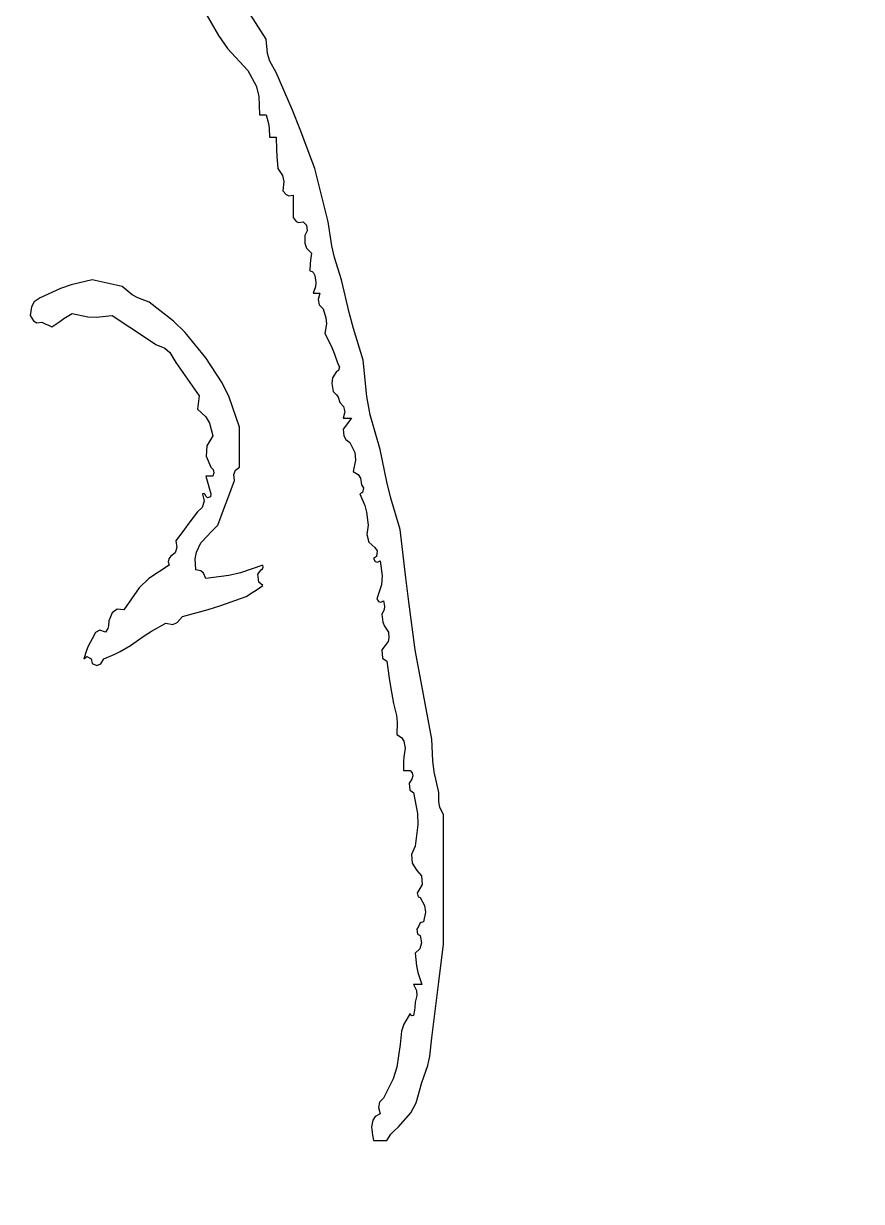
# Model space of a CAD drawing. Header units: millimetres. Extents: x 684742 to 685648, y 2544795 to 2545581.
# Drawn here: x 685619.35 to 685622.91, y 2545232.44 to 2545237.44 of the extents above; entities that cross this region are included whole.
import ezdxf

# ---------------------------------------------------------------- set-up
doc = ezdxf.new("R2010")
doc.units = ezdxf.units.MM
doc.layers.add('_0', color=7, linetype='Continuous')
doc.layers.add('JT-道路红线', color=7, linetype='Continuous', lineweight=5)

# ---------------------------------------------------------------- blocks, each defined once
blk = doc.blocks.new('dianziq11')
for p, q in [((1210008, -133369), (1209595, -132724)), ((1209149, -132948), (1209362, -133321)), ((1209362, -133321), (1209487, -133495)), ((1209487, -133495), (1209759, -133791)), ((1210024, -133563), (1210008, -133369)), ((1210055, -133666), (1210024, -133563)), ((1209759, -133791), (1209871, -133999)), ((1210144, -133821), (1210055, -133666)), ((1210364, -134330), (1210144, -133821)), ((1209871, -133999), (1209908, -134138)), ((1209908, -134138), (1209918, -134393)), ((1209918, -134393), (1209954, -134393)), ((1209954, -134393), (1209972, -134393)), ((1209972, -134393), (1210008, -134393)), ((1210008, -134393), (1210037, -134510)), ((1210468, -134590), (1210364, -134330)), ((1210037, -134510), (1210046, -134572)), ((1210046, -134572), (1210053, -134695)), ((1210664, -135116), (1210468, -134590)), ((1210053, -134695), (1210089, -134695)), ((1210089, -134695), (1210108, -134695)), ((1210108, -134695), (1210144, -134695)), ((1210144, -134695), (1210145, -134864)), ((1210145, -134864), (1210150, -134949)), ((1210150, -134949), (1210166, -135116)), ((1210166, -135116), (1210229, -135211)), ((1210229, -135211), (1210247, -135293)), ((1210736, -135405), (1210664, -135116)), ((1210247, -135293), (1210234, -135417)), ((1210772, -135550), (1210736, -135405)), ((1210234, -135417), (1210276, -135470)), ((1210276, -135470), (1210313, -135486)), ((1210313, -135486), (1210370, -135477)), ((1210370, -135477), (1210370, -135598)), ((1210845, -135839), (1210772, -135550)), ((1210370, -135598), (1210370, -135658)), ((1210370, -135658), (1210370, -135779)), ((1210370, -135779), (1210411, -135831)), ((1210411, -135831), (1210449, -135847)), ((1210449, -135847), (1210505, -135839)), ((1210505, -135839), (1210550, -135882)), ((1210550, -135882), (1210560, -135960)), ((1210895, -136160), (1210845, -135839)), ((1210560, -135960), (1210528, -136020)), ((1210528, -136020), (1210528, -136127)), ((1210528, -136127), (1210554, -136195)), ((1210554, -136195), (1210618, -136260)), ((1210932, -136319), (1210895, -136160)), ((1210605, -136356), (1210601, -136404)), ((1210618, -136260), (1210605, -136356)), ((1211025, -136622), (1210932, -136319)), ((1210601, -136404), (1210596, -136501)), ((1210596, -136501), (1210628, -136507)), ((1210628, -136507), (1210647, -136524)), ((1210647, -136524), (1210664, -136562)), ((1207657, -136622), (1207372, -136690)), ((1207820, -136658), (1207657, -136622)), ((1207901, -136676), (1207820, -136658)), ((1208064, -136712), (1207901, -136676)), ((1210664, -136562), (1210678, -136657)), ((1210678, -136657), (1210673, -136715)), ((1211127, -137062), (1211025, -136622)), ((1207230, -136739), (1206956, -136863)), ((1207372, -136690), (1207230, -136739)), ((1208199, -136822), (1208064, -136712)), ((1208274, -136866), (1208199, -136822)), ((1210673, -136715), (1210641, -136803)), ((1210641, -136803), (1210677, -136803)), ((1210677, -136803), (1210695, -136803)), ((1210695, -136803), (1210731, -136803)), ((1210731, -136803), (1210710, -136885)), ((1206839, -136986), (1206821, -137104)), ((1206876, -136919), (1206839, -136986)), ((1206956, -136863), (1206876, -136919)), ((1208426, -136923), (1208274, -136866)), ((1208755, -137179), (1208426, -136923)), ((1210710, -136885), (1210725, -136958)), ((1210725, -136958), (1210777, -137013)), ((1206821, -137104), (1206865, -137174)), ((1207223, -137182), (1207277, -137145)), ((1207277, -137145), (1207386, -137074)), ((1207386, -137074), (1207600, -137121)), ((1207600, -137121), (1207712, -137127)), ((1207712, -137127), (1207928, -137104)), ((1207928, -137104), (1208164, -137260)), ((1210777, -137013), (1210815, -137136)), ((1210815, -137136), (1210820, -137215)), ((1211186, -137280), (1211127, -137062)), ((1206865, -137174), (1206910, -137200)), ((1206910, -137200), (1206979, -137194)), ((1206979, -137194), (1207033, -137218)), ((1207033, -137218), (1207060, -137230)), ((1207060, -137230), (1207115, -137254)), ((1207115, -137254), (1207223, -137182)), ((1208164, -137260), (1208281, -137338)), ((1208912, -137333), (1208755, -137179)), ((1210820, -137215), (1210799, -137345)), ((1211319, -137706), (1211186, -137280)), ((1208281, -137338), (1208516, -137495)), ((1209194, -137676), (1208912, -137333)), ((1210799, -137345), (1210881, -137505)), ((1208516, -137495), (1208641, -137544)), ((1208641, -137544), (1208706, -137601)), ((1208706, -137601), (1208787, -137736)), ((1210881, -137505), (1210918, -137591)), ((1210918, -137591), (1210980, -137766)), ((1208787, -137736), (1208913, -137918)), ((1209415, -138010), (1209194, -137676)), ((1210980, -137766), (1210998, -137796)), ((1210998, -137796), (1210985, -137847)), ((1211366, -138199), (1211319, -137706)), ((1208913, -137918), (1208976, -138009)), ((1210905, -137943), (1210892, -138020)), ((1210958, -137857), (1210905, -137943)), ((1210985, -137847), (1210958, -137857)), ((1208976, -138009), (1209104, -138188)), ((1209509, -138204), (1209415, -138010)), ((1210892, -138020), (1210912, -138128)), ((1209092, -138259), (1209088, -138296)), ((1209104, -138188), (1209092, -138259)), ((1209646, -138609), (1209509, -138204)), ((1210912, -138128), (1210958, -138175)), ((1210958, -138175), (1210978, -138208)), ((1210978, -138208), (1211003, -138278)), ((1211413, -138446), (1211366, -138199)), ((1209088, -138296), (1209081, -138368)), ((1209081, -138368), (1209193, -138472)), ((1211003, -138278), (1211054, -138333)), ((1211070, -138406), (1211048, -138489)), ((1211054, -138333), (1211070, -138406)), ((1209193, -138472), (1209242, -138559)), ((1209242, -138559), (1209285, -138730)), ((1211048, -138489), (1211093, -138489)), ((1211093, -138579), (1211048, -138640)), ((1211093, -138489), (1211116, -138489)), ((1211116, -138549), (1211093, -138579)), ((1211116, -138489), (1211161, -138489)), ((1211161, -138489), (1211116, -138549)), ((1211545, -138911), (1211413, -138446)), ((1209285, -138730), (1209206, -138863)), ((1209646, -138826), (1209646, -138609)), ((1211048, -138640), (1211057, -138726)), ((1211057, -138726), (1211082, -138776)), ((1209206, -138863), (1209198, -139005)), ((1209646, -138935), (1209646, -138826)), ((1211082, -138776), (1211138, -138820)), ((1211138, -138820), (1211204, -138953)), ((1211639, -139350), (1211545, -138911)), ((1209198, -139005), (1209262, -139151)), ((1209646, -139151), (1209646, -138935)), ((1211216, -139059), (1211184, -139212)), ((1211204, -138953), (1211216, -139059)), ((1209262, -139151), (1209291, -139183)), ((1209299, -139226), (1209285, -139272)), ((1209291, -139183), (1209299, -139226)), ((1209571, -139252), (1209594, -139191)), ((1209594, -139191), (1209646, -139151)), ((1211184, -139212), (1211248, -139250)), ((1209230, -139272), (1209194, -139272)), ((1209194, -139272), (1209221, -139368)), ((1209221, -139368), (1209235, -139416)), ((1209249, -139272), (1209230, -139272)), ((1209285, -139272), (1209249, -139272)), ((1209488, -139573), (1209579, -139332)), ((1209579, -139332), (1209571, -139252)), ((1211248, -139250), (1211280, -139301)), ((1211280, -139301), (1211297, -139392)), ((1211693, -139568), (1211639, -139350)), ((1209169, -139509), (1209149, -139513)), ((1209149, -139513), (1209168, -139613)), ((1209184, -139519), (1209169, -139509)), ((1209194, -139543), (1209184, -139519)), ((1209217, -139567), (1209194, -139543)), ((1209235, -139416), (1209262, -139513)), ((1209262, -139513), (1209255, -139550)), ((1211308, -139494), (1211274, -139513)), ((1211274, -139513), (1211340, -139669)), ((1211297, -139392), (1211320, -139431)), ((1211320, -139431), (1211308, -139494)), ((1209145, -139695), (1209081, -139754)), ((1209168, -139613), (1209145, -139695)), ((1209255, -139550), (1209217, -139567)), ((1209353, -139934), (1209443, -139694)), ((1209443, -139694), (1209488, -139573)), ((1211340, -139669), (1211363, -139758)), ((1211817, -139995), (1211693, -139568)), ((1209081, -139754), (1208964, -139910)), ((1211363, -139758), (1211387, -139934)), ((1208905, -139989), (1208787, -140145)), ((1208964, -139910), (1208905, -139989)), ((1209262, -140031), (1209353, -139934)), ((1211387, -139934), (1211366, -140061)), ((1211895, -140646), (1211817, -139995)), ((1208787, -140145), (1208803, -140235)), ((1209066, -140301), (1209126, -140175)), ((1209126, -140175), (1209217, -140079)), ((1209217, -140079), (1209262, -140031)), ((1211366, -140061), (1211396, -140164)), ((1211396, -140164), (1211477, -140236)), ((1208779, -140310), (1208720, -140356)), ((1208803, -140235), (1208779, -140310)), ((1209050, -140388), (1209066, -140301)), ((1211477, -140236), (1211508, -140282)), ((1211508, -140282), (1211496, -140359)), ((1208697, -140477), (1208424, -140655)), ((1208691, -140388), (1208683, -140431)), ((1208683, -140431), (1208697, -140477)), ((1208720, -140356), (1208691, -140388)), ((1209059, -140537), (1209050, -140388)), ((1209963, -140477), (1209660, -140579)), ((1209966, -140503), (1209963, -140477)), ((1211496, -140359), (1211455, -140386)), ((1211455, -140386), (1211479, -140424)), ((1211479, -140424), (1211511, -140435)), ((1211511, -140435), (1211545, -140416)), ((1211545, -140416), (1211575, -140619)), ((1208424, -140655), (1208294, -140783)), ((1209123, -140550), (1209059, -140537)), ((1209160, -140583), (1209123, -140550)), ((1209194, -140657), (1209160, -140583)), ((1209505, -140615), (1209194, -140657)), ((1209660, -140579), (1209505, -140615)), ((1209895, -140597), (1209940, -140537)), ((1209907, -140707), (1209895, -140597)), ((1209940, -140537), (1209958, -140524)), ((1209958, -140524), (1209966, -140503)), ((1211575, -140619), (1211564, -140740)), ((1211936, -140971), (1211895, -140646)), ((1208294, -140783), (1208087, -141079)), ((1209829, -140842), (1209874, -140811)), ((1209874, -140811), (1209963, -140748)), ((1209963, -140748), (1209907, -140707)), ((1211564, -140740), (1211500, -140928)), ((1209396, -141021), (1209737, -140898)), ((1209737, -140898), (1209829, -140842)), ((1211500, -140928), (1211524, -140967)), ((1211524, -140967), (1211556, -140977)), ((1211556, -140977), (1211591, -140958)), ((1211591, -140958), (1211607, -141028)), ((1212020, -141621), (1211936, -140971)), ((1207926, -141119), (1207883, -141229)), ((1207994, -141069), (1207926, -141119)), ((1208087, -141079), (1207994, -141069)), ((1208878, -141169), (1209224, -141076)), ((1209224, -141076), (1209396, -141021)), ((1211600, -141080), (1211568, -141139)), ((1211607, -141028), (1211600, -141080)), ((1207880, -141294), (1207869, -141330)), ((1207883, -141229), (1207880, -141294)), ((1208458, -141368), (1208652, -141259)), ((1208652, -141259), (1208745, -141277)), ((1208745, -141277), (1208807, -141252)), ((1208807, -141252), (1208878, -141169)), ((1211568, -141139), (1211583, -141245)), ((1211583, -141245), (1211604, -141300)), ((1207701, -141386), (1207657, -141470)), ((1207763, -141355), (1207701, -141386)), ((1207838, -141380), (1207763, -141355)), ((1207869, -141330), (1207838, -141380)), ((1208177, -141561), (1208362, -141428)), ((1208362, -141428), (1208458, -141368)), ((1211604, -141300), (1211658, -141380)), ((1211666, -141456), (1211653, -141506)), ((1211658, -141380), (1211666, -141456)), ((1207603, -141571), (1207579, -141627)), ((1207657, -141470), (1207603, -141571)), ((1208035, -141641), (1208177, -141561)), ((1211613, -141561), (1211568, -141621)), ((1211653, -141506), (1211613, -141561)), ((1207579, -141627), (1207544, -141741)), ((1207544, -141741), (1207585, -141707)), ((1207585, -141707), (1207645, -141739)), ((1207645, -141739), (1207657, -141802)), ((1207774, -141810), (1207815, -141741)), ((1207815, -141741), (1207962, -141678)), ((1207962, -141678), (1208035, -141641)), ((1211568, -141621), (1211580, -141731)), ((1211580, -141731), (1211636, -141771)), ((1211636, -141771), (1211670, -142001)), ((1212110, -142103), (1212020, -141621)), ((1207657, -141802), (1207719, -141831)), ((1207719, -141831), (1207774, -141810)), ((1211670, -142001), (1211688, -142115)), ((1211688, -142115), (1211726, -142344)), ((1212156, -142344), (1212110, -142103)), ((1211726, -142344), (1211767, -142505)), ((1212246, -142825), (1212156, -142344)), ((1211767, -142505), (1211776, -142595)), ((1211776, -142595), (1211771, -142765)), ((1211771, -142765), (1211836, -142804)), ((1211836, -142804), (1211868, -142855)), ((1211868, -142855), (1211884, -142946)), ((1212259, -143118), (1212246, -142825)), ((1211884, -142946), (1211867, -143065)), ((1211863, -143126), (1211862, -143247)), ((1211867, -143065), (1211863, -143126)), ((1212278, -143266), (1212259, -143118)), ((1211862, -143247), (1211898, -143247)), ((1211898, -143247), (1211916, -143247)), ((1211916, -143247), (1211952, -143247)), ((1211952, -143247), (1211980, -143280)), ((1211988, -143321), (1211975, -143368)), ((1211980, -143280), (1211988, -143321)), ((1212337, -143548), (1212278, -143266)), ((1211975, -143368), (1211937, -143421)), ((1211937, -143421), (1211949, -143514)), ((1211949, -143514), (1211997, -143548)), ((1211997, -143548), (1212049, -143829)), ((1212338, -143674), (1212337, -143548)), ((1212354, -143743), (1212338, -143674)), ((1212049, -143829), (1212054, -143985)), ((1212404, -143849), (1212354, -143743)), ((1212054, -143985), (1212020, -144271)), ((1212404, -144548), (1212404, -143849)), ((1212020, -144271), (1211969, -144385)), ((1211969, -144385), (1211977, -144502)), ((1211977, -144502), (1212043, -144602)), ((1212043, -144602), (1212106, -144672)), ((1212404, -144897), (1212404, -144548)), ((1212115, -144787), (1212065, -144873)), ((1212106, -144672), (1212115, -144787)), ((1212065, -144873), (1212047, -144903)), ((1212047, -144903), (1212060, -144954)), ((1212060, -144954), (1212088, -144964)), ((1212404, -145596), (1212404, -144897)), ((1212088, -144964), (1212147, -145073)), ((1212147, -145073), (1212159, -145165)), ((1212159, -145165), (1212133, -145295)), ((1212065, -145355), (1212040, -145392)), ((1212040, -145392), (1212053, -145458)), ((1212082, -145318), (1212065, -145355)), ((1212101, -145301), (1212082, -145318)), ((1212133, -145295), (1212101, -145301)), ((1212053, -145458), (1212088, -145476)), ((1212107, -145575), (1212084, -145658)), ((1212088, -145476), (1212107, -145575)), ((1212084, -145658), (1212020, -145716)), ((1212020, -145716), (1212037, -145890)), ((1212341, -146102), (1212404, -145596)), ((1212037, -145890), (1212056, -145979)), ((1212056, -145979), (1212110, -146138)), ((1212043, -146138), (1211997, -146138)), ((1211997, -146138), (1212038, -146219)), ((1212038, -146219), (1212044, -146287)), ((1212065, -146138), (1212043, -146138)), ((1212110, -146138), (1212065, -146138)), ((1212309, -146355), (1212341, -146102)), ((1212020, -146379), (1212013, -146452)), ((1212044, -146287), (1212020, -146379)), ((1212246, -146861), (1212309, -146355)), ((1211952, -146530), (1211868, -146674)), ((1211962, -146553), (1211952, -146530)), ((1212009, -146488), (1211997, -146560)), ((1212013, -146452), (1212009, -146488)), ((1211868, -146674), (1211837, -146770)), ((1211977, -146563), (1211962, -146553)), ((1211997, -146560), (1211977, -146563)), ((1211837, -146770), (1211817, -146951)), ((1212219, -147110), (1212246, -146861)), ((1211817, -146951), (1211770, -147258)), ((1212191, -147236), (1212219, -147110)), ((1211770, -147258), (1211721, -147413)), ((1212110, -147463), (1212191, -147236)), ((1211721, -147413), (1211591, -147674)), ((1212031, -147737), (1212110, -147463)), ((1211539, -147729), (1211524, -147802)), ((1211524, -147802), (1211545, -147885)), ((1211591, -147674), (1211539, -147729)), ((1211960, -147872), (1212031, -147737)), ((1211449, -147974), (1211432, -148065)), ((1211481, -147923), (1211449, -147974)), ((1211545, -147885), (1211481, -147923)), ((1211794, -148065), (1211960, -147872)), ((1211432, -148065), (1211439, -148138)), ((1211439, -148138), (1211443, -148174)), ((1211692, -148164), (1211725, -148127)), ((1211725, -148127), (1211794, -148065)), ((1211443, -148174), (1211455, -148246)), ((1211455, -148246), (1211527, -148246)), ((1211527, -148246), (1211563, -148246)), ((1211563, -148246), (1211636, -148246)), ((1211636, -148246), (1211692, -148164))]:
    blk.add_line(p, q)
blk = doc.blocks.new('图框')
at = {"layer": '_0', "xscale": 0.0943866713860022, "yscale": 0.0943866713860022, "zscale": 0.0943866713860022}
blk.add_blockref('dianziq11', (1139.9, -75267), dxfattribs=at)

msp = doc.modelspace()

# ---------------------------------------------------------------- linework, layer by layer
at = {"layer": 'JT-道路红线'}
msp.add_lwpolyline([(685561.564, 2545191.3784, -0.000012), (685525.5533, 2545185.0358, -0.000109), (685523.0872, 2545184.6025, -0.000152), (685520.6222, 2545184.1708, -0.000196), (685518.1581, 2545183.741, -0.000239), (685515.6949, 2545183.3136, -0.000283), (685513.2325, 2545182.8889, -0.000326), (685510.7709, 2545182.4675, -0.00037), (685508.3099, 2545182.0497, -0.000392), (685505.9728, 2545181.6566, -0.000392), (685503.8406, 2545181.3015, -0.000392), (685501.8673, 2545180.9759, -0.000392), (685500.022, 2545180.6745, -0.000392), (685498.2826, 2545180.3931, -0.000392), (685496.6327, 2545180.1289, -0.000392), (685495.0599, 2545179.8796, -0.000392), (685493.5541, 2545179.6433, -0.000392), (685492.1076, 2545179.4186, -0.000392), (685490.7138, 2545179.2043, -0.000392), (685489.3674, 2545178.9995, -0.000392), (685488.0637, 2545178.8033, -0.000392), (685486.7991, 2545178.615, -0.000196), (685486.1803, 2545178.5236, -0.019313), (685425.3147, 2545171.9472, -0.000217)], format="xyb", dxfattribs=at)

# ---------------------------------------------------------------- block references
at = {"xscale": 0.003333333, "yscale": 0.003333333, "zscale": 0.003333333}
msp.add_blockref('图框', (685235.8899, 2545530.2296), dxfattribs=at)

doc.saveas('drawing.dxf')
